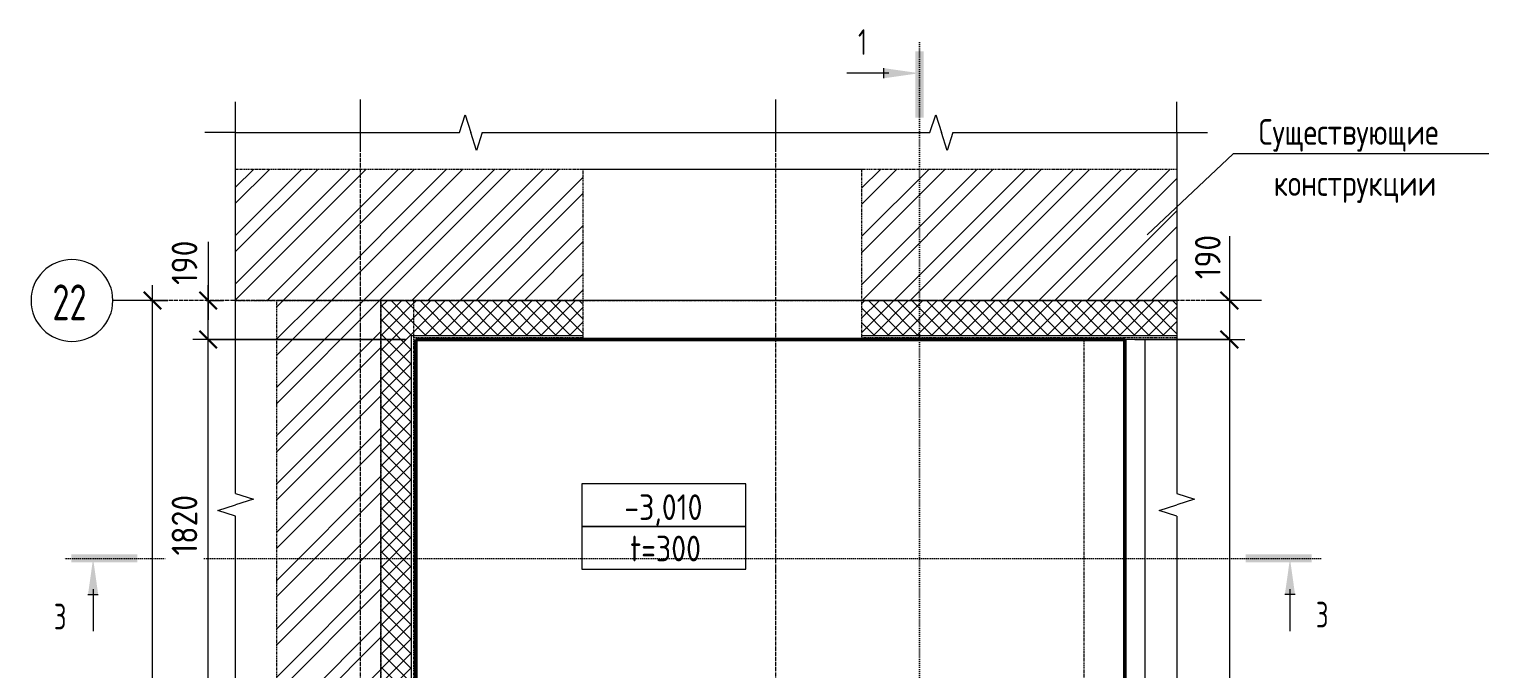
# Model space of a CAD drawing. Header units: millimetres. Extents: x -24739 to 22705, y -5184 to 8174.
# Drawn here: x -24739 to -17606, y 5052 to 8174 of the extents above; entities that cross this region are included whole.
import ezdxf

# ---------------------------------------------------------------- set-up
doc = ezdxf.new("R2010")
doc.units = ezdxf.units.MM
for name, pattern in [('01 Штриховая _4 мм_', [6, 3.5, -2.5]), ('02 Штрихпунктирная _20 мм_', [25, 20, -2.5, 0, -2.5]), ('04 Пунктир 10мм', [10, 0, -10])]:
    doc.linetypes.add(name, pattern=pattern)
for name, color, linetype, lineweight in [('AA_Dim', 7, 'Continuous', 9), ('AA_Dim-50', 7, 'Continuous', 9), ('AA_Oformlenie', 7, 'Continuous', 9), ('AA_Razrez', 7, 'Continuous', 9), ('AA_Vinoska', 7, 'Continuous', 9), ('AF_Okno', 7, 'Continuous', 20), ('AF_Perekritie_Опалубка', 253, 'Continuous', 20), ('AF_Perekritie_Опалубка_Существующая', 253, 'Continuous', 20), ('AF_Stena', 7, 'Continuous', 60), ('AF_Stena_Опалубка', 253, 'Continuous', 20), ('AF_Stena_Опалубка_Существующая', 253, 'Continuous', 20), ('KR_Fundament', 7, 'Continuous', 20), ('Оси', 7, 'Continuous', 9)]:
    doc.layers.add(name, color=color, linetype=linetype, lineweight=lineweight)
doc.styles.add('GOST Common', font='GOST_Common.ttf', dxfattribs={"width": 0.85, "height": 125})
doc.styles.add('ISOCPEUR', font='isocpeur.TTF', dxfattribs={"width": 0.85, "height": 125})
doc.styles.add('ISOCPEUR_1', font='isocpeur.TTF', dxfattribs={"width": 0.7, "height": 125})
doc.styles.add('ISOCPEUR_2', font='isocpeur.TTF', dxfattribs={"width": 0.7, "height": 175})
doc.styles.add('ISOCPEUR_3', font='isocpeur.TTF', dxfattribs={"width": 0.9, "height": 125})
doc.dimstyles.new('00_Точн_3_знака__прозр_', dxfattribs={"dimscale": 304.8, "dimtxt": 125.344371, "dimasz": 0.278871, "dimexe": 0.246063, "dimexo": 0.164042, "dimgap": 0.016404, "dimtad": 1, "dimdec": 3, "dimrnd": 0.001, "dimdsep": 46, "dimtxsty": 'ISOCPEUR_3', "dimblk1": 'OBLIQUE', "dimblk2": 'OBLIQUE', "dimsah": 1, "dimcen": 0.09, "dimdle": 0.246063, "dimazin": 0, "dimtfac": 1, "dimtdec": 4, "dimtix": 1, "dimtmove": 1, "dimatfit": 3, "dimfxl": 1, "dimtvp": 1, "dimtolj": 1, "dimtzin": 0, "dimlwd": 18, "dimlwe": 18, "dimarcsym": 2})
doc.dimstyles.new('00_Точн_3_знака__прозр__1', dxfattribs={"dimscale": 304.8, "dimtxt": 125.344371, "dimasz": 0.278871, "dimexe": 0.246063, "dimexo": 0.164042, "dimgap": 0.016404, "dimtad": 1, "dimdec": 3, "dimrnd": 0.001, "dimdsep": 46, "dimtxsty": 'ISOCPEUR_3', "dimblk1": 'OBLIQUE', "dimblk2": 'OBLIQUE', "dimsah": 1, "dimcen": 0.09, "dimdle": 0.246063, "dimazin": 0, "dimtfac": 1, "dimtdec": 4, "dimtix": 1, "dimtmove": 0, "dimatfit": 3, "dimfxl": 1, "dimtvp": 1, "dimtolj": 1, "dimtzin": 0, "dimlwd": 18, "dimlwe": 18, "dimarcsym": 2})
doc.dimstyles.new('01_Точн_3_знака__непрозр_', dxfattribs={"dimscale": 304.8, "dimtxt": 125.344371, "dimasz": 0.278871, "dimexe": 0.246063, "dimexo": 0.164042, "dimgap": 0.049213, "dimtad": 1, "dimdec": 3, "dimrnd": 0.001, "dimdsep": 46, "dimtxsty": 'ISOCPEUR_3', "dimblk1": 'OBLIQUE', "dimblk2": 'OBLIQUE', "dimsah": 1, "dimcen": 0.09, "dimdle": 0.246063, "dimazin": 0, "dimtfac": 1, "dimtdec": 4, "dimtix": 1, "dimtmove": 0, "dimatfit": 3, "dimfxl": 1, "dimtvp": 1, "dimtfill": 1, "dimtolj": 1, "dimtzin": 0, "dimlwd": 18, "dimlwe": 18, "dimarcsym": 2})
doc.dimstyles.new('01_Точн_3_знака__непрозр__1', dxfattribs={"dimscale": 304.8, "dimtxt": 125.344371, "dimasz": 0.278871, "dimexe": 0.246063, "dimexo": 0.164042, "dimgap": 0.049213, "dimtad": 1, "dimdec": 3, "dimrnd": 0.001, "dimdsep": 46, "dimtxsty": 'ISOCPEUR_3', "dimblk1": 'OBLIQUE', "dimblk2": 'OBLIQUE', "dimsah": 1, "dimcen": 0.09, "dimdle": 0.246063, "dimazin": 0, "dimtfac": 1, "dimtdec": 4, "dimtix": 1, "dimtmove": 1, "dimatfit": 3, "dimfxl": 1, "dimtvp": 1, "dimtfill": 1, "dimtolj": 1, "dimtzin": 0, "dimlwd": 18, "dimlwe": 18, "dimarcsym": 2})
pattern_1 = [(45, (-41505.71, 0), (-117.8662, 117.8662), []), (45, (-41427.14, 0), (-117.8662, 117.8662), [])]
pattern_2 = [(45, (-41505.714, 0), (-35.35534, 35.35534), []), (135, (-41505.714, 0), (-35.35534, -35.35534), [])]

# ---------------------------------------------------------------- blocks, each defined once
blk = doc.blocks.new('231_Проем прямоугольный _Окно_Стена_ - 231_Проем прямоугольный _Окно_Стена_-4129284-КР_ФПм1_-3_300_-1этаж')
at = {"layer": 'AF_Okno', "color": 254}
for p, q in [((-555, 320), (805, 320)), ((-555, -320), (805, -320))]:
    blk.add_line(p, q, dxfattribs=at)
blk = doc.blocks.new('011_Прямоугольник обрыва _ЭлУзла_ - 011_Прямоугольник обрыва _ЭлУзла_-4036810-КР_ФПм1_-3_300_-1этаж')
at = {"layer": 'AA_Oformlenie'}
for p, q in [((0, 5507.1), (0, 7269.4)), ((0, 7269.4), (1094.8, 7269.4)), ((1206.1, 7269.4), (3394.5, 7269.4)), ((3505.8, 7269.4), (4599.3, 7269.4)), ((4599.3, 7269.4), (4599.3, 5507.1)), ((0, 1872.4), (0, 5395.8)), ((4599.3, 5395.8), (4599.3, 1872.4)), ((0, 0), (0, 1761)), ((4599.3, 1761), (4599.3, 0)), ((1094.8, 0), (0, 0)), ((3394.5, 0), (1206.1, 0)), ((4599.3, 0), (3505.8, 0))]:
    blk.add_line(p, q, dxfattribs=at)
blk = doc.blocks.new('042_М_ФундПлиты_ТолщинаОтметка - 042_М_ФундПлиты_ТолщинаОтметка-647274-КР_ФПм1_-3_300_-1этаж')
at = {"layer": 'AA_Vinoska'}
for p, q in [((8, 4.17), (-8, 4.17)), ((-8, 4.17), (-8, 0)), ((8, 0), (8, 4.17)), ((8, 0), (-8, 0)), ((-8, 0), (-8, -4.17)), ((-8, 0), (8, 0)), ((8, -4.17), (8, 0)), ((-8, -4.17), (8, -4.17))]:
    blk.add_line(p, q, dxfattribs=at)
blk = doc.blocks.new('Разрез - Номер узла_ спереди-394134-КР_ФПм1_-3_300_-1этаж')
at = {"layer": 'AA_Razrez'}
for points in [[(7.33, 0.4), (7.33, -0.39), (0.87, -0.39), (0.87, 0.4)], [(3.5, -3.53), (2.5, -3.53), (3, 0)]]:
    blk.add_hatch(color=256, dxfattribs=at).paths.add_polyline_path(points)
for p, q in [((2.5, -3.53), (3.5, -3.53)), ((3, -3), (3, -7.1))]:
    blk.add_line(p, q, dxfattribs=at)
blk = doc.blocks.new('Разрез - Номер узла_ сзади-394133-КР_ФПм1_-3_300_-1этаж')
at = {"layer": 'AA_Razrez'}
for points in [[(7.33, 0.4), (7.33, -0.39), (0.87, -0.39), (0.87, 0.4)], [(3.5, -3.53), (2.5, -3.53), (3, 0)]]:
    blk.add_hatch(color=256, dxfattribs=at).paths.add_polyline_path(points)
for p, q in [((2.5, -3.53), (3.5, -3.53)), ((3, -3), (3, -7.1))]:
    blk.add_line(p, q, dxfattribs=at)
blk = doc.blocks.new('010_Текст с выноской - Текст 2 строки-4009738-КР_ФПм1_-3_300_-1этаж')
at = {"layer": 'AA_Vinoska'}
blk.add_line((-12.5, 0), (12.5, 0), dxfattribs=at)
blk = doc.blocks.new('Ось сетки - d_4мм-2765513-КР_ФПм1_-3_300_-1этаж')
at = {"layer": 'Оси'}
for start, end in [(360, 180), (360, 180), (180, 360), (180, 360)]:
    blk.add_arc((0, 0), 4, start, end, dxfattribs=at)
blk = doc.blocks.new('DIMBLOCK1-КР_ФПм1_-3_300_-1этаж')
at = {"layer": 'AA_Dim-50', "lineweight": 18}
for p, q in [((-18873.9, 7164.7), (-18873.9, 6904.2)), ((-18873.9, 6925), (-18873.9, 6660)), ((-18863.8, 6850), (-18948.9, 6850)), ((-18873.9, 6904.2), (-18873.9, 6755)), ((-18873.9, 6850), (-18863.8, 6850)), ((-19335.1, 6660), (-18798.9, 6660)), ((-18873.9, 6660), (-19335.1, 6660))]:
    blk.add_line(p, q, dxfattribs=at)
at = {"layer": 'AA_Dim-50', "lineweight": 30}
for p, q in [((-18873.9, 6850), (-18916.4, 6892.5)), ((-18873.9, 6850), (-18831.4, 6807.5)), ((-18873.9, 6660), (-18916.4, 6702.5)), ((-18873.9, 6660), (-18831.4, 6617.5))]:
    blk.add_line(p, q, dxfattribs=at)
at = {"layer": 'AA_Dim-50', "color": 0, "lineweight": 18, "insert": (-19041.7, 6954.2), "char_height": 125, "width": 252.581, "attachment_point": 1, "rotation": 90, "line_spacing_factor": 1.135194, "style": 'ISOCPEUR_3'}
blk.add_mtext('190', dxfattribs=at)
blk = doc.blocks.new('_Oblique')
at = {"color": 0, "linetype": 'ByBlock', "lineweight": -2}
blk.add_line((-0.5, -0.5), (0.5, 0.5), dxfattribs=at)
blk = doc.blocks.new('DIMBLOCK2-КР_ФПм1_-3_300_-1этаж')
at = {"layer": 'AA_Dim-50', "lineweight": 18}
for p, q in [((-19335.1, 6660), (-18798.9, 6660)), ((-18873.9, 6660), (-19335.1, 6660)), ((-18873.9, 6660), (-18873.9, 1970)), ((-19335.1, 1970), (-18798.9, 1970)), ((-18873.9, 1970), (-19335.1, 1970))]:
    blk.add_line(p, q, dxfattribs=at)
at = {"layer": 'AA_Dim-50', "lineweight": 30}
for p, q in [((-18873.9, 6660), (-18916.4, 6702.5)), ((-18873.9, 6660), (-18831.4, 6617.5)), ((-18873.9, 1970), (-18916.4, 2012.5)), ((-18873.9, 1970), (-18831.4, 1927.5))]:
    blk.add_line(p, q, dxfattribs=at)
at = {"layer": 'AA_Dim-50', "color": 0, "lineweight": 18, "insert": (-19041.7, 4154.2), "char_height": 125, "width": 385.966, "attachment_point": 1, "rotation": 90, "line_spacing_factor": 1.135194, "style": 'ISOCPEUR_3'}
blk.add_mtext('4690', dxfattribs=at)
blk = doc.blocks.new('DIMBLOCK6-КР_ФПм1_-3_300_-1этаж')
at = {"layer": 'AA_Dim-50', "lineweight": 18}
for p, q in [((-22900.1, 6660), (-23939.7, 6660)), ((-23864.7, 4840), (-23864.7, 6660)), ((-23864.7, 6660), (-22900.1, 6660)), ((-22900.1, 4840), (-23939.7, 4840)), ((-23864.7, 4840), (-22900.1, 4840))]:
    blk.add_line(p, q, dxfattribs=at)
at = {"layer": 'AA_Dim-50', "lineweight": 30}
for p, q in [((-23864.7, 6660), (-23907.2, 6702.5)), ((-23864.7, 6660), (-23822.2, 6617.5)), ((-23864.7, 4840), (-23907.2, 4882.5)), ((-23864.7, 4840), (-23822.2, 4797.5))]:
    blk.add_line(p, q, dxfattribs=at)
at = {"layer": 'AA_Dim-50', "color": 0, "lineweight": 18, "insert": (-24042.5, 5605.7), "char_height": 125, "width": 346.234, "attachment_point": 1, "rotation": 90, "line_spacing_factor": 1.135194, "style": 'ISOCPEUR_3', "bg_fill": 3, "box_fill_scale": 1.25, "bg_fill_color": 256, "bg_fill_true_color": 13158600, "bg_fill_transparency": 0}
blk.add_mtext('1820', dxfattribs=at)
blk = doc.blocks.new('DIMBLOCK7-КР_ФПм1_-3_300_-1этаж')
at = {"layer": 'AA_Dim-50', "lineweight": 18}
for p, q in [((-23864.7, 7136.7), (-23864.7, 6876.3)), ((-23864.7, 6660), (-23864.7, 6925)), ((-23874.8, 6850), (-23789.7, 6850)), ((-23864.7, 6850), (-23874.8, 6850)), ((-23864.7, 6876.3), (-23864.7, 6755)), ((-22900.1, 6660), (-23939.7, 6660)), ((-23864.7, 6660), (-22900.1, 6660))]:
    blk.add_line(p, q, dxfattribs=at)
at = {"layer": 'AA_Dim-50', "lineweight": 30}
for p, q in [((-23864.7, 6850), (-23907.2, 6892.5)), ((-23864.7, 6850), (-23822.2, 6807.5)), ((-23864.7, 6660), (-23907.2, 6702.5)), ((-23864.7, 6660), (-23822.2, 6617.5))]:
    blk.add_line(p, q, dxfattribs=at)
at = {"layer": 'AA_Dim-50', "color": 0, "lineweight": 18, "insert": (-24042.5, 6926.3), "char_height": 125, "width": 252.581, "attachment_point": 1, "rotation": 90, "line_spacing_factor": 1.135194, "style": 'ISOCPEUR_3', "bg_fill": 3, "box_fill_scale": 1.25, "bg_fill_color": 256, "bg_fill_true_color": 13158600, "bg_fill_transparency": 0}
blk.add_mtext('190', dxfattribs=at)
blk = doc.blocks.new('DIMBLOCK15-КР_ФПм1_-3_300_-1этаж')
at = {"layer": 'AA_Dim-50', "lineweight": 18}
for p, q in [((-24136.2, 525), (-24136.2, 6925)), ((-24136.2, 6850), (-24147.4, 6850)), ((-24146.3, 6850), (-24061.2, 6850)), ((-24146.3, 600), (-24061.2, 600)), ((-24136.2, 600), (-24146.3, 600))]:
    blk.add_line(p, q, dxfattribs=at)
at = {"layer": 'AA_Dim-50', "lineweight": 30}
for p, q in [((-24136.2, 6850), (-24178.7, 6892.5)), ((-24136.2, 6850), (-24093.7, 6807.5)), ((-24136.2, 600), (-24178.7, 642.5)), ((-24136.2, 600), (-24093.7, 557.5))]:
    blk.add_line(p, q, dxfattribs=at)
at = {"layer": 'AA_Dim-50', "color": 0, "lineweight": 18, "insert": (-24304, 3568.9), "char_height": 125, "width": 374.614, "attachment_point": 1, "rotation": 90, "line_spacing_factor": 1.135194, "style": 'ISOCPEUR_3'}
blk.add_mtext('6250', dxfattribs=at)

msp = doc.modelspace()

# ---------------------------------------------------------------- hatches: boundary and pattern name
at = {"layer": 'AF_Stena', "lineweight": 9}
h = msp.add_hatch(dxfattribs=at)
h.set_pattern_fill('FP_1', color=9, style=0, pattern_type=2)
h.set_pattern_definition(pattern_1)
h.paths.add_polyline_path([(-23730.0616, 6850), (-22031.2566, 6850), (-22031.2566, 7490), (-23730.0616, 7490), (-23730.0616, 7325.4054)])
h.paths.add_polyline_path([(-20671.2566, 6850), (-19130.7134, 6850), (-19130.7134, 7490), (-20671.2566, 7490)])
h = msp.add_hatch(dxfattribs=at)
h.set_pattern_fill('FP_1', color=9, style=0, pattern_type=2)
h.set_pattern_definition(pattern_1)
h.paths.add_polyline_path([(-23530.0616, 400), (-23020.0616, 400), (-23020.0616, 6850), (-23530.0616, 6850), (-23530.0616, 910)])
h = msp.add_hatch(dxfattribs=at)
h.set_pattern_fill('FP_2', color=9, style=0, pattern_type=2)
h.set_pattern_definition(pattern_2)
h.paths.add_polyline_path([(-22870.0616, 400), (-22870.0616, 6850), (-23020.0616, 6850), (-23020.0616, 400)])
h = msp.add_hatch(dxfattribs=at)
h.set_pattern_fill('FP_2', color=9, style=0, pattern_type=2)
h.set_pattern_definition(pattern_2)
h.paths.add_polyline_path([(-22860.0616, 6680), (-22031.2566, 6680), (-22031.2566, 6850), (-22870.0616, 6850), (-22870.0616, 6680)])
h = msp.add_hatch(dxfattribs=at)
h.set_pattern_fill('FP_2', color=9, style=0, pattern_type=2)
h.set_pattern_definition(pattern_2)
h.paths.add_polyline_path([(-20671.2566, 6680), (-19130.7134, 6680), (-19130.7134, 6850), (-20671.2566, 6850)])

# ---------------------------------------------------------------- linework, layer by layer
at = {"layer": 'AA_Razrez', "linetype": '04 Пунктир 10мм'}
for p, q in [((-20388.2163, 8109.5792), (-20388.2163, -130.2396)), ((-18427.6225, 5590.6513), (-24576.6575, 5590.6513))]:
    msp.add_line(p, q, dxfattribs=at)
at = {"layer": 'AA_Vinoska'}
for p, q in [((-23730.0616, 7669.4204), (-23730.0616, 7819.4204)), ((-19130.7134, 7669.4204), (-19130.7134, 7819.4204)), ((-22636.5332, 7669.4204), (-22608.3789, 7756.0705)), ((-22608.3789, 7756.0705), (-22580.2245, 7669.4204)), ((-20336.8591, 7669.4204), (-20308.7048, 7756.0705)), ((-20308.7048, 7756.0705), (-20280.5504, 7669.4204)), ((-23730.0616, 7669.4204), (-23880.0616, 7669.4204)), ((-22552.7245, 7582.8179), (-22580.2245, 7669.4204)), ((-22525.2245, 7669.4204), (-22552.7245, 7582.8179)), ((-20253.0504, 7582.8179), (-20280.5504, 7669.4204)), ((-20225.5504, 7669.4204), (-20253.0504, 7582.8179)), ((-19130.7134, 7669.4204), (-18980.7134, 7669.4204)), ((-19276.0553, 7171.3118), (-18855.8634, 7566.4926)), ((-23816.6641, 5824.5653), (-23730.0616, 5852.0653)), ((-23730.0616, 5908.374), (-23643.4115, 5880.2196)), ((-23643.4115, 5880.2196), (-23730.0616, 5852.0653)), ((-19217.3159, 5824.5653), (-19130.7134, 5852.0653)), ((-19130.7134, 5908.374), (-19044.0632, 5880.2196)), ((-19044.0632, 5880.2196), (-19130.7134, 5852.0653)), ((-23730.0616, 5797.0653), (-23816.6641, 5824.5653)), ((-19130.7134, 5797.0653), (-19217.3159, 5824.5653))]:
    msp.add_line(p, q, dxfattribs=at)
at = {"layer": 'AF_Perekritie_Опалубка'}
for p, q in [((-19285.0616, 6660), (-22850.0616, 6660)), ((-22850.0616, 6660), (-22850.0616, 4840)), ((-19285.0616, 1870), (-19285.0616, 6660))]:
    msp.add_line(p, q, dxfattribs=at)
at = {"layer": 'AF_Perekritie_Опалубка_Существующая', "color": 254, "linetype": '01 Штриховая _4 мм_'}
for p, q in [((-23020.0616, 4670), (-23020.0616, 6850)), ((-23020.0616, 6850), (-19130.7134, 6850))]:
    msp.add_line(p, q, dxfattribs=at)
at = {"layer": 'AF_Stena_Опалубка', "linetype": '01 Штриховая _4 мм_'}
for p, q in [((-19585.0616, 6660), (-19585.0616, 1970)), ((-19385.0616, 6660), (-19585.0616, 6660)), ((-19385.0616, 1970), (-19385.0616, 6660))]:
    msp.add_line(p, q, dxfattribs=at)
at = {"layer": 'AF_Stena_Опалубка_Существующая', "color": 254, "linetype": '01 Штриховая _4 мм_'}
for p, q in [((-22031.2566, 7490), (-23730.0616, 7490)), ((-22031.2566, 6850), (-22031.2566, 7490)), ((-19130.7134, 7490), (-20671.2566, 7490)), ((-20671.2566, 7490), (-20671.2566, 6850)), ((-23730.0616, 6850), (-22031.2566, 6850)), ((-23530.0616, 6850), (-23530.0616, 910)), ((-23020.0616, 6850), (-23530.0616, 6850)), ((-23020.0616, 4670), (-23020.0616, 6850)), ((-23020.0616, 6850), (-23020.0616, 400)), ((-22870.0616, 6850), (-23020.0616, 6850)), ((-22860.0616, 6850), (-22870.0616, 6850)), ((-22860.0616, 6680), (-22860.0616, 6850)), ((-22031.2566, 6850), (-22860.0616, 6850)), ((-22860.0616, 6680), (-22860.0616, 6850)), ((-22031.2566, 6670), (-22031.2566, 6850)), ((-20671.2566, 6850), (-19130.7134, 6850)), ((-19130.7134, 6850), (-20671.2566, 6850)), ((-20671.2566, 6850), (-20671.2566, 6670)), ((-22860.0616, 6670.0496), (-22860.0616, 6680)), ((-22860.0616, 6670), (-22860.0616, 6680)), ((-22860.0616, 4830), (-22860.0616, 6670)), ((-22860.0616, 6670), (-22031.2566, 6670)), ((-20671.2566, 6670), (-19130.7134, 6670))]:
    msp.add_line(p, q, dxfattribs=at)
at = {"layer": 'AF_Stena_Опалубка_Существующая', "color": 254}
for p, q in [((-22870.0616, 4820), (-22870.0616, 6680)), ((-22870.0616, 6680), (-22860.0616, 6680)), ((-22860.0616, 6680), (-22031.2566, 6680)), ((-20671.2566, 6680), (-19130.7134, 6680))]:
    msp.add_line(p, q, dxfattribs=at)
at = {"layer": 'KR_Fundament', "lineweight": 50}
for p, q in [((-19385.0616, 6660), (-22850.0616, 6660)), ((-22850.0616, 6660), (-22850.0616, 4840)), ((-19385.0616, 1970), (-19385.0616, 6660))]:
    msp.add_line(p, q, dxfattribs=at)
at = {"layer": 'Оси'}
for p, q in [((-23120.0616, 7581.9165), (-23120.0616, 7831.9165)), ((-21090.0616, 7581.9165), (-21090.0616, 7831.9165)), ((-24080.0616, 6850), (-24330.0616, 6850)), ((-18716.8303, 6850), (-18966.8303, 6850))]:
    msp.add_line(p, q, dxfattribs=at)
at = {"layer": 'Оси', "linetype": '02 Штрихпунктирная _20 мм_'}
for p, q in [((-23120.0616, 170.5185), (-23120.0616, 7581.9165)), ((-21090.0616, 170.5185), (-21090.0616, 7581.9165)), ((-18966.8303, 6850), (-24080.0616, 6850))]:
    msp.add_line(p, q, dxfattribs=at)

# ---------------------------------------------------------------- block references
at = {"layer": 'AA_Oformlenie', "rotation": 180}
msp.add_blockref('011_Прямоугольник обрыва _ЭлУзла_ - 011_Прямоугольник обрыва _ЭлУзла_-4036810-КР_ФПм1_-3_300_-1этаж', (-19130.7134, 7669.4204), dxfattribs=at)
at = {"layer": 'AA_Razrez', "xscale": 49.99999999999998, "yscale": 49.99999999999998, "zscale": 49.99999999999998, "rotation": 269.9999999999996}
msp.add_blockref('Разрез - Номер узла_ спереди-394134-КР_ФПм1_-3_300_-1этаж', (-20388.2163, 8109.5792), dxfattribs=at)
at = {"layer": 'AA_Razrez', "xscale": 49.99999999999998, "yscale": 49.99999999999998, "zscale": 49.99999999999998}
msp.add_blockref('Разрез - Номер узла_ спереди-394134-КР_ФПм1_-3_300_-1этаж', (-24576.6575, 5590.6513), dxfattribs=at)
at = {"layer": 'AA_Razrez', "extrusion": (0, 0, -1), "xscale": 49.99999999999998, "yscale": 49.99999999999998, "zscale": 49.99999999999998}
msp.add_blockref('Разрез - Номер узла_ сзади-394133-КР_ФПм1_-3_300_-1этаж', (18427.6225, 5590.6513), dxfattribs=at)
at = {"layer": 'AA_Vinoska', "xscale": 50, "yscale": 50, "zscale": 50, "rotation": 180}
msp.add_blockref('010_Текст с выноской - Текст 2 строки-4009738-КР_ФПм1_-3_300_-1этаж', (-18230.8634, 7566.4926), dxfattribs=at)
at = {"layer": 'AA_Vinoska', "xscale": 49.99999999999998, "yscale": 49.99999999999998, "zscale": 49.99999999999998}
msp.add_blockref('042_М_ФундПлиты_ТолщинаОтметка - 042_М_ФундПлиты_ТолщинаОтметка-647274-КР_ФПм1_-3_300_-1этаж', (-21637.5803, 5747.1385), dxfattribs=at)
at = {"layer": 'AF_Okno', "color": 254, "rotation": 180}
msp.add_blockref('231_Проем прямоугольный _Окно_Стена_ - 231_Проем прямоугольный _Окно_Стена_-4129284-КР_ФПм1_-3_300_-1этаж', (-21226.2566, 7170), dxfattribs=at)
at = {"layer": 'Оси', "xscale": 49.99999999999998, "yscale": 49.99999999999998, "zscale": 49.99999999999998, "rotation": 89.99999999999955}
msp.add_blockref('Ось сетки - d_4мм-2765513-КР_ФПм1_-3_300_-1этаж', (-24530.0616, 6850), dxfattribs=at)

# ---------------------------------------------------------------- texts
at = {"layer": 'AA_Razrez', "char_height": 125, "attachment_point": 1, "style": 'ISOCPEUR_1'}
for s, insert, width in [('\\fISOCPEUR|b0|i0|c204|p34|;\\W.7;1', (-20688.1598, 8174.3098), 53.312219), ('\\fISOCPEUR|b0|i0|c204|p34|;\\W.7;3', (-24618.2787, 5369.4671), 75.759469), ('\\fISOCPEUR|b0|i0|c204|p34|;\\W.7;3', (-18450.7513, 5379.0542), 75.759469)]:
    msp.add_mtext(s, dxfattribs=dict(at, insert=insert, width=width))
at = {"layer": 'AA_Vinoska', "char_height": 125, "attachment_point": 1}
for s, insert, width, style in [('Существующие', (-18730.4651, 7735.6078), 1209.546016, 'GOST Common'), ('конструкции', (-18657.3651, 7485.6078), 1032.373078, 'GOST Common'), ('-3,010', (-21830.797, 5903.6449), 477.004062, 'ISOCPEUR'), ('t=300', (-21802.422, 5701.8011), 446.339516, 'ISOCPEUR')]:
    msp.add_mtext(s, dxfattribs=dict(at, insert=insert, width=width, style=style))
at = {"layer": 'Оси', "insert": (-24625.6752, 6928.5763), "char_height": 175, "width": 207.637062, "attachment_point": 1, "style": 'ISOCPEUR_2'}
msp.add_mtext('22', dxfattribs=at)

# ---------------------------------------------------------------- dimensions: what is measured, and where the dimension line sits
at = {"layer": 'AA_Dim', "lineweight": 18}
dim = msp.add_linear_dim(base=(-18873.8835, 6660), p1=(-18813.7795, 6850), p2=(-19385.0616, 6660), angle=90, dimstyle='00_Точн_3_знака__прозр_', override={"dimpost": '<>', "dimfxl": 602.049243}, dxfattribs=at)
dim.commit()
dim.dimension.update_dxf_attribs({"geometry": 'DIMBLOCK1-КР_ФПм1_-3_300_-1этаж', "text_midpoint": (-18958.39, 7080.4869), "dimtype": 160, "text_rotation": 90})
dim = msp.add_linear_dim(base=(-18873.8835, 1970), p1=(-19385.0616, 6660), p2=(-19385.0616, 1970), angle=90, dimstyle='00_Точн_3_знака__прозр__1', override={"dimpost": '<>', "dimfxl": 4690}, dxfattribs=at)
dim.commit()
dim.dimension.update_dxf_attribs({"geometry": 'DIMBLOCK2-КР_ФПм1_-3_300_-1этаж', "text_midpoint": (-18941.3835, 4315)})

# ---------------------------------------------------------------- next in the draw order: dimensions: what is measured, and where the dimension line sits
dim = msp.add_linear_dim(base=(-23864.6596, 6660), p1=(-22850.0616, 4840), p2=(-22850.0616, 6660), angle=90, dimstyle='01_Точн_3_знака__непрозр_', override={"dimpost": '<>', "dimfxl": 1820}, dxfattribs=at)
dim.commit()
dim.dimension.update_dxf_attribs({"geometry": 'DIMBLOCK6-КР_ФПм1_-3_300_-1этаж', "text_midpoint": (-23942.1596, 5750)})

# ---------------------------------------------------------------- next in the draw order: dimensions: what is measured, and where the dimension line sits
dim = msp.add_linear_dim(base=(-23864.6596, 6850), p1=(-22850.0616, 6660), p2=(-23924.7637, 6850), angle=90, dimstyle='01_Точн_3_знака__непрозр__1', override={"dimpost": '<>', "dimfxl": 1091.368181}, dxfattribs=at)
dim.commit()
dim.dimension.update_dxf_attribs({"geometry": 'DIMBLOCK7-КР_ФПм1_-3_300_-1этаж', "text_midpoint": (-23959.1661, 7052.5496), "dimtype": 160, "text_rotation": 90})

# ---------------------------------------------------------------- next in the draw order: dimensions: what is measured, and where the dimension line sits
dim = msp.add_linear_dim(base=(-24136.1842, 6850), p1=(-24196.2882, 600), p2=(-24196.2882, 6850), angle=90, dimstyle='00_Точн_3_знака__прозр__1', override={"dimpost": '<>', "dimfxl": 6250}, dxfattribs=at)
dim.commit()
dim.dimension.update_dxf_attribs({"geometry": 'DIMBLOCK15-КР_ФПм1_-3_300_-1этаж', "text_midpoint": (-24203.6842, 3725)})

doc.saveas('drawing.dxf')
